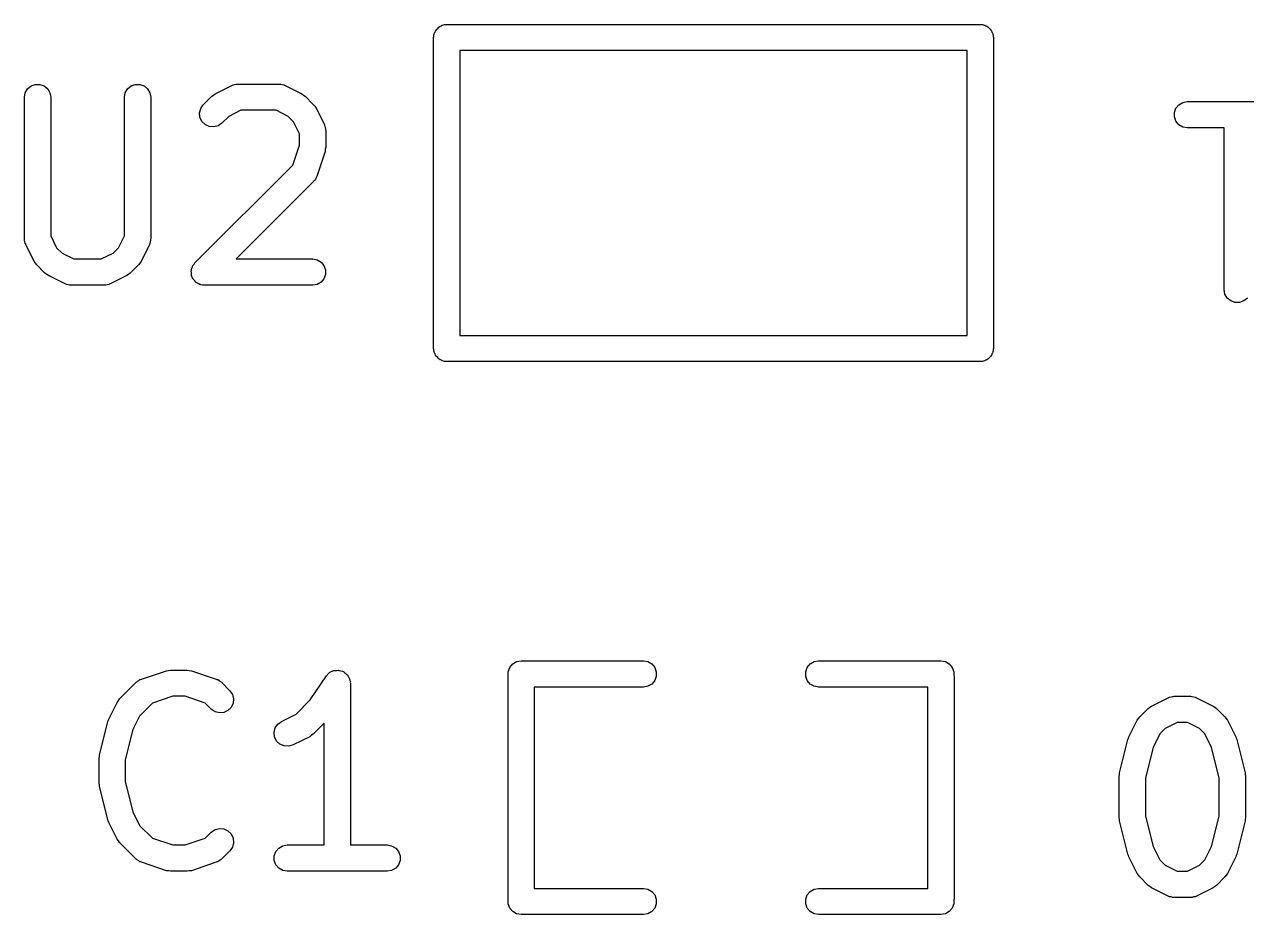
# Model space of a CAD drawing. Extents: x 168 to 187.3, y -122.4 to -95.9.
# Drawn here: x 173.36 to 180.35, y -108.72 to -103.64 of the extents above; entities that cross this region are included whole.
import ezdxf

# ---------------------------------------------------------------- set-up
doc = ezdxf.new("R2010")
doc.units = 0
doc.header["$MEASUREMENT"] = 0
doc.layers.add('BLACK', color=7, linetype='CONTINUOUS')

msp = doc.modelspace()

# ---------------------------------------------------------------- linework, layer by layer
at = {"layer": 'Black'}
for p, q in [((175.704, -103.692), (175.706, -103.685)), ((175.706, -103.685), (175.709, -103.68)), ((175.709, -103.68), (175.711, -103.673)), ((175.711, -103.673), (175.715, -103.668)), ((175.715, -103.668), (175.719, -103.663)), ((175.719, -103.663), (175.724, -103.659)), ((175.724, -103.659), (175.728, -103.654)), ((175.728, -103.654), (175.733, -103.65)), ((175.733, -103.65), (175.738, -103.646)), ((175.738, -103.646), (175.745, -103.644)), ((175.745, -103.644), (175.75, -103.641)), ((175.75, -103.641), (175.757, -103.639)), ((175.757, -103.639), (175.763, -103.637)), ((175.763, -103.637), (175.77, -103.637)), ((175.77, -103.637), (175.776, -103.636)), ((175.776, -103.636), (178.824, -103.636)), ((178.824, -103.636), (178.83, -103.637)), ((178.83, -103.637), (178.837, -103.637)), ((178.837, -103.637), (178.843, -103.639)), ((178.843, -103.639), (178.85, -103.641)), ((178.85, -103.641), (178.855, -103.644)), ((178.855, -103.644), (178.861, -103.646)), ((178.861, -103.646), (178.867, -103.65)), ((178.867, -103.65), (178.872, -103.654)), ((178.872, -103.654), (178.876, -103.659)), ((178.876, -103.659), (178.881, -103.663)), ((178.881, -103.663), (178.885, -103.668)), ((178.885, -103.668), (178.889, -103.673)), ((178.889, -103.673), (178.891, -103.68)), ((178.891, -103.68), (178.894, -103.685)), ((178.894, -103.685), (178.896, -103.692)), ((175.701, -103.711), (175.702, -103.705)), ((175.701, -105.489), (175.701, -103.711)), ((175.702, -103.698), (175.704, -103.692)), ((175.702, -103.705), (175.702, -103.698)), ((178.896, -103.692), (178.898, -103.698)), ((178.898, -103.698), (178.898, -103.705)), ((178.898, -103.705), (178.899, -103.711)), ((178.899, -103.711), (178.899, -105.489)), ((175.851, -103.786), (175.851, -105.414)), ((178.749, -103.786), (175.851, -103.786)), ((178.749, -105.414), (178.749, -103.786)), ((173.363, -104.052), (173.368, -104.027)), ((173.368, -104.027), (173.381, -104.004)), ((173.381, -104.004), (173.401, -103.987)), ((173.401, -103.987), (173.425, -103.979)), ((173.425, -103.979), (173.451, -103.979)), ((173.451, -103.979), (173.476, -103.987)), ((173.476, -103.987), (173.496, -104.004)), ((173.496, -104.004), (173.509, -104.027)), ((173.509, -104.027), (173.513, -104.052)), ((173.935, -104.052), (173.939, -104.027)), ((173.939, -104.027), (173.952, -104.004)), ((173.952, -104.004), (173.972, -103.987)), ((173.972, -103.987), (173.996, -103.979)), ((173.996, -103.979), (174.023, -103.979)), ((174.023, -103.979), (174.047, -103.987)), ((174.047, -103.987), (174.067, -104.004)), ((174.067, -104.004), (174.08, -104.027)), ((174.08, -104.027), (174.085, -104.052)), ((174.443, -104.04), (174.452, -104.033)), ((174.452, -104.033), (174.547, -103.985)), ((174.547, -103.985), (174.552, -103.984)), ((174.552, -103.984), (174.555, -103.982)), ((174.555, -103.982), (174.564, -103.98)), ((174.564, -103.98), (174.572, -103.978)), ((174.572, -103.978), (174.577, -103.978)), ((174.577, -103.978), (174.581, -103.977)), ((174.581, -103.977), (174.819, -103.977)), ((174.819, -103.977), (174.823, -103.978)), ((174.823, -103.978), (174.828, -103.978)), ((174.828, -103.978), (174.836, -103.98)), ((174.836, -103.98), (174.845, -103.982)), ((174.845, -103.982), (174.848, -103.984)), ((174.848, -103.984), (174.853, -103.985)), ((174.853, -103.985), (174.948, -104.033)), ((174.948, -104.033), (174.957, -104.04)), ((173.363, -104.862), (173.363, -104.052)), ((173.513, -104.052), (173.513, -104.844)), ((173.935, -104.844), (173.935, -104.052)), ((174.085, -104.052), (174.085, -104.862)), ((174.37, -104.116), (174.385, -104.095)), ((174.385, -104.095), (174.433, -104.047)), ((174.433, -104.047), (174.443, -104.04)), ((174.957, -104.04), (174.967, -104.047)), ((174.967, -104.047), (175.015, -104.095)), ((175.015, -104.095), (175.022, -104.104)), ((175.022, -104.104), (175.029, -104.114)), ((179.942, -104.115), (179.959, -104.095)), ((179.959, -104.095), (179.981, -104.082)), ((179.981, -104.082), (180.007, -104.077)), ((180.007, -104.077), (180.579, -104.077)), ((174.363, -104.141), (174.37, -104.116)), ((174.366, -104.167), (174.363, -104.141)), ((174.377, -104.191), (174.366, -104.167)), ((174.53, -104.162), (174.491, -104.201)), ((174.599, -104.127), (174.53, -104.162)), ((174.801, -104.127), (174.599, -104.127)), ((174.87, -104.162), (174.801, -104.127)), ((174.9, -104.192), (174.87, -104.162)), ((175.029, -104.114), (175.077, -104.209)), ((179.933, -104.139), (179.942, -104.115)), ((179.933, -104.165), (179.933, -104.139)), ((179.942, -104.19), (179.933, -104.165)), ((174.395, -104.209), (174.377, -104.191)), ((174.419, -104.22), (174.395, -104.209)), ((174.445, -104.222), (174.419, -104.22)), ((174.47, -104.216), (174.445, -104.222)), ((174.491, -104.201), (174.47, -104.216)), ((174.935, -104.261), (174.9, -104.192)), ((175.077, -104.209), (175.078, -104.213)), ((175.078, -104.213), (175.08, -104.217)), ((175.08, -104.217), (175.082, -104.226)), ((175.082, -104.226), (175.084, -104.234)), ((175.084, -104.234), (175.084, -104.239)), ((175.084, -104.239), (175.085, -104.243)), ((175.085, -104.243), (175.085, -104.338)), ((179.959, -104.21), (179.942, -104.19)), ((179.981, -104.223), (179.959, -104.21)), ((180.007, -104.227), (179.981, -104.223)), ((180.218, -104.227), (180.007, -104.227)), ((180.218, -105.152), (180.218, -104.227)), ((174.935, -104.326), (174.935, -104.261)), ((174.896, -104.44), (174.935, -104.326)), ((175.081, -104.362), (175.033, -104.505)), ((175.082, -104.35), (175.081, -104.362)), ((175.085, -104.338), (175.082, -104.35)), ((174.337, -104.999), (174.896, -104.44)), ((175.021, -104.528), (175.017, -104.53)), ((175.025, -104.52), (175.021, -104.528)), ((175.03, -104.513), (175.025, -104.52)), ((175.031, -104.508), (175.03, -104.513)), ((175.033, -104.505), (175.031, -104.508)), ((175.015, -104.534), (174.572, -104.977)), ((175.017, -104.53), (175.015, -104.534)), ((173.364, -104.866), (173.363, -104.862)), ((173.364, -104.87), (173.364, -104.866)), ((173.366, -104.879), (173.364, -104.87)), ((173.513, -104.844), (173.547, -104.913)), ((173.9, -104.913), (173.935, -104.844)), ((174.084, -104.87), (174.082, -104.879)), ((174.085, -104.862), (174.084, -104.866)), ((174.084, -104.866), (174.084, -104.87)), ((173.368, -104.888), (173.366, -104.879)), ((173.37, -104.891), (173.368, -104.888)), ((173.371, -104.895), (173.37, -104.891)), ((173.419, -104.991), (173.371, -104.895)), ((173.547, -104.913), (173.578, -104.943)), ((173.578, -104.943), (173.646, -104.977)), ((173.801, -104.977), (173.87, -104.943)), ((173.87, -104.943), (173.9, -104.913)), ((174.077, -104.895), (174.029, -104.991)), ((174.078, -104.891), (174.077, -104.895)), ((174.08, -104.888), (174.078, -104.891)), ((174.082, -104.879), (174.08, -104.888)), ((173.426, -105), (173.419, -104.991)), ((173.433, -105.01), (173.426, -105)), ((173.48, -105.058), (173.433, -105.01)), ((173.646, -104.977), (173.801, -104.977)), ((174.015, -105.01), (173.967, -105.058)), ((174.022, -105), (174.015, -105.01)), ((174.029, -104.991), (174.022, -105)), ((174.324, -105.018), (174.326, -105.015)), ((174.326, -105.015), (174.332, -105.007)), ((174.332, -105.007), (174.337, -104.999)), ((174.572, -104.977), (175.01, -104.977)), ((175.01, -104.977), (175.035, -104.982)), ((175.035, -104.982), (175.058, -104.995)), ((175.058, -104.995), (175.074, -105.015)), ((175.074, -105.015), (175.083, -105.039)), ((173.49, -105.065), (173.48, -105.058)), ((173.5, -105.072), (173.49, -105.065)), ((173.595, -105.119), (173.5, -105.072)), ((173.948, -105.072), (173.853, -105.119)), ((173.957, -105.065), (173.948, -105.072)), ((173.967, -105.058), (173.957, -105.065)), ((174.316, -105.046), (174.317, -105.043)), ((174.317, -105.056), (174.316, -105.046)), ((174.317, -105.039), (174.32, -105.03)), ((174.317, -105.043), (174.317, -105.039)), ((174.317, -105.065), (174.317, -105.056)), ((174.318, -105.069), (174.317, -105.065)), ((174.318, -105.072), (174.318, -105.069)), ((174.322, -105.081), (174.318, -105.072)), ((174.32, -105.03), (174.323, -105.021)), ((174.326, -105.09), (174.322, -105.081)), ((174.323, -105.021), (174.324, -105.018)), ((175.083, -105.065), (175.074, -105.09)), ((175.083, -105.039), (175.083, -105.065)), ((173.599, -105.121), (173.595, -105.119)), ((173.603, -105.123), (173.599, -105.121)), ((173.612, -105.124), (173.603, -105.123)), ((173.62, -105.127), (173.612, -105.124)), ((173.624, -105.127), (173.62, -105.127)), ((173.629, -105.127), (173.624, -105.127)), ((173.819, -105.127), (173.629, -105.127)), ((173.823, -105.127), (173.819, -105.127)), ((173.828, -105.127), (173.823, -105.127)), ((173.836, -105.124), (173.828, -105.127)), ((173.845, -105.123), (173.836, -105.124)), ((173.848, -105.121), (173.845, -105.123)), ((173.853, -105.119), (173.848, -105.121)), ((174.328, -105.092), (174.326, -105.09)), ((174.329, -105.095), (174.328, -105.092)), ((174.336, -105.102), (174.329, -105.095)), ((174.342, -105.11), (174.336, -105.102)), ((174.345, -105.111), (174.342, -105.11)), ((174.347, -105.114), (174.345, -105.111)), ((174.356, -105.118), (174.347, -105.114)), ((174.365, -105.123), (174.356, -105.118)), ((174.368, -105.123), (174.365, -105.123)), ((174.371, -105.125), (174.368, -105.123)), ((174.381, -105.126), (174.371, -105.125)), ((174.39, -105.127), (174.381, -105.126)), ((175.01, -105.127), (174.39, -105.127)), ((175.035, -105.123), (175.01, -105.127)), ((175.058, -105.11), (175.035, -105.123)), ((175.074, -105.09), (175.058, -105.11)), ((180.222, -105.178), (180.218, -105.152)), ((180.235, -105.201), (180.222, -105.178)), ((180.255, -105.217), (180.235, -105.201)), ((180.28, -105.226), (180.255, -105.217)), ((180.306, -105.226), (180.28, -105.226)), ((180.33, -105.217), (180.306, -105.226)), ((180.35, -105.201), (180.33, -105.217)), ((175.851, -105.414), (178.749, -105.414)), ((175.702, -105.495), (175.701, -105.489)), ((175.702, -105.502), (175.702, -105.495)), ((175.704, -105.508), (175.702, -105.502)), ((178.898, -105.502), (178.896, -105.508)), ((178.899, -105.489), (178.898, -105.495)), ((178.898, -105.495), (178.898, -105.502)), ((175.706, -105.515), (175.704, -105.508)), ((175.709, -105.52), (175.706, -105.515)), ((175.711, -105.526), (175.709, -105.52)), ((175.715, -105.532), (175.711, -105.526)), ((175.719, -105.537), (175.715, -105.532)), ((175.724, -105.541), (175.719, -105.537)), ((175.728, -105.546), (175.724, -105.541)), ((175.733, -105.55), (175.728, -105.546)), ((175.738, -105.554), (175.733, -105.55)), ((175.745, -105.556), (175.738, -105.554)), ((175.75, -105.559), (175.745, -105.556)), ((175.757, -105.561), (175.75, -105.559)), ((175.763, -105.563), (175.757, -105.561)), ((175.77, -105.563), (175.763, -105.563)), ((175.776, -105.564), (175.77, -105.563)), ((178.824, -105.564), (175.776, -105.564)), ((178.83, -105.563), (178.824, -105.564)), ((178.837, -105.563), (178.83, -105.563)), ((178.843, -105.561), (178.837, -105.563)), ((178.85, -105.559), (178.843, -105.561)), ((178.855, -105.556), (178.85, -105.559)), ((178.861, -105.554), (178.855, -105.556)), ((178.867, -105.55), (178.861, -105.554)), ((178.872, -105.546), (178.867, -105.55)), ((178.876, -105.541), (178.872, -105.546)), ((178.881, -105.537), (178.876, -105.541)), ((178.885, -105.532), (178.881, -105.537)), ((178.889, -105.526), (178.885, -105.532)), ((178.891, -105.52), (178.889, -105.526)), ((178.894, -105.515), (178.891, -105.52)), ((178.896, -105.508), (178.894, -105.515)), ((176.127, -107.337), (176.136, -107.312)), ((176.136, -107.312), (176.153, -107.292)), ((176.153, -107.292), (176.175, -107.279)), ((176.175, -107.279), (176.201, -107.275)), ((176.201, -107.275), (176.9, -107.275)), ((176.9, -107.275), (176.925, -107.279)), ((176.925, -107.279), (176.948, -107.292)), ((176.948, -107.292), (176.965, -107.312)), ((176.965, -107.312), (176.973, -107.337)), ((177.827, -107.337), (177.835, -107.312)), ((177.835, -107.312), (177.852, -107.292)), ((177.852, -107.292), (177.875, -107.279)), ((177.875, -107.279), (177.9, -107.275)), ((177.9, -107.275), (178.599, -107.275)), ((178.599, -107.275), (178.625, -107.279)), ((178.625, -107.279), (178.647, -107.292)), ((178.647, -107.292), (178.664, -107.312)), ((178.664, -107.312), (178.673, -107.337)), ((174.008, -107.391), (174.016, -107.387)), ((174.016, -107.387), (174.023, -107.382)), ((174.023, -107.382), (174.027, -107.381)), ((174.027, -107.381), (174.031, -107.379)), ((174.031, -107.379), (174.174, -107.331)), ((174.174, -107.331), (174.186, -107.329)), ((174.186, -107.329), (174.198, -107.327)), ((174.198, -107.327), (174.293, -107.327)), ((174.293, -107.327), (174.305, -107.329)), ((174.305, -107.329), (174.317, -107.331)), ((174.317, -107.331), (174.459, -107.379)), ((174.459, -107.379), (174.463, -107.381)), ((174.463, -107.381), (174.467, -107.382)), ((174.467, -107.382), (174.475, -107.387)), ((174.475, -107.387), (174.482, -107.391)), ((174.996, -107.497), (175.088, -107.361)), ((175.088, -107.361), (175.09, -107.358)), ((175.09, -107.358), (175.093, -107.354)), ((175.093, -107.354), (175.099, -107.348)), ((175.099, -107.348), (175.106, -107.342)), ((175.106, -107.342), (175.109, -107.34)), ((175.109, -107.34), (175.112, -107.337)), ((175.112, -107.337), (175.121, -107.334)), ((175.121, -107.334), (175.129, -107.33)), ((175.129, -107.33), (175.133, -107.33)), ((175.133, -107.33), (175.137, -107.329)), ((175.137, -107.329), (175.146, -107.329)), ((175.146, -107.329), (175.155, -107.328)), ((175.155, -107.328), (175.159, -107.329)), ((175.159, -107.329), (175.163, -107.329)), ((175.163, -107.329), (175.171, -107.332)), ((175.171, -107.332), (175.18, -107.334)), ((175.18, -107.334), (175.184, -107.336)), ((175.184, -107.336), (175.188, -107.337)), ((175.188, -107.337), (175.194, -107.343)), ((175.194, -107.343), (175.202, -107.348)), ((175.202, -107.348), (175.204, -107.352)), ((175.204, -107.352), (175.207, -107.354)), ((175.207, -107.354), (175.212, -107.362)), ((175.212, -107.362), (175.217, -107.369)), ((175.217, -107.369), (175.218, -107.373)), ((175.218, -107.373), (175.22, -107.377)), ((175.22, -107.377), (175.222, -107.386)), ((175.222, -107.386), (175.225, -107.394)), ((176.126, -107.365), (176.127, -107.359)), ((176.126, -108.635), (176.126, -107.365)), ((176.127, -107.359), (176.127, -107.337)), ((176.965, -107.387), (176.948, -107.407)), ((176.973, -107.363), (176.965, -107.387)), ((176.973, -107.337), (176.973, -107.363)), ((177.827, -107.363), (177.827, -107.337)), ((177.835, -107.387), (177.827, -107.363)), ((177.852, -107.407), (177.835, -107.387)), ((178.673, -107.337), (178.673, -107.359)), ((178.673, -107.359), (178.674, -107.365)), ((178.674, -107.365), (178.674, -108.635)), ((173.906, -107.492), (174.002, -107.397)), ((174.002, -107.397), (174.005, -107.394)), ((174.005, -107.394), (174.008, -107.391)), ((174.482, -107.391), (174.485, -107.394)), ((174.485, -107.394), (174.489, -107.397)), ((174.489, -107.397), (174.536, -107.445)), ((174.536, -107.445), (174.551, -107.466)), ((175.225, -107.394), (175.224, -107.398)), ((175.224, -107.398), (175.225, -107.402)), ((175.225, -107.402), (175.225, -108.327)), ((176.9, -107.425), (176.276, -107.425)), ((176.276, -107.425), (176.276, -108.575)), ((176.925, -107.42), (176.9, -107.425)), ((176.948, -107.407), (176.925, -107.42)), ((177.875, -107.42), (177.852, -107.407)), ((177.9, -107.425), (177.875, -107.42)), ((178.524, -107.425), (177.9, -107.425)), ((178.524, -108.575), (178.524, -107.425)), ((173.845, -107.607), (173.892, -107.512)), ((173.892, -107.512), (173.9, -107.502)), ((173.9, -107.502), (173.906, -107.492)), ((174.095, -107.516), (174.021, -107.59)), ((174.21, -107.477), (174.095, -107.516)), ((174.281, -107.477), (174.21, -107.477)), ((174.395, -107.516), (174.281, -107.477)), ((174.43, -107.551), (174.395, -107.516)), ((174.556, -107.517), (174.545, -107.541)), ((174.551, -107.466), (174.558, -107.491)), ((174.558, -107.491), (174.556, -107.517)), ((174.915, -107.579), (174.996, -107.497)), ((179.802, -107.533), (179.897, -107.485)), ((179.897, -107.485), (179.902, -107.484)), ((179.902, -107.484), (179.905, -107.482)), ((179.905, -107.482), (179.914, -107.48)), ((179.914, -107.48), (179.922, -107.478)), ((179.922, -107.478), (179.927, -107.478)), ((179.927, -107.478), (179.931, -107.477)), ((179.931, -107.477), (180.026, -107.477)), ((180.026, -107.477), (180.03, -107.478)), ((180.03, -107.478), (180.035, -107.478)), ((180.035, -107.478), (180.043, -107.48)), ((180.043, -107.48), (180.052, -107.482)), ((180.052, -107.482), (180.056, -107.484)), ((180.056, -107.484), (180.06, -107.485)), ((180.06, -107.485), (180.155, -107.533)), ((174.021, -107.59), (173.983, -107.667)), ((174.452, -107.566), (174.43, -107.551)), ((174.477, -107.572), (174.452, -107.566)), ((174.503, -107.57), (174.477, -107.572)), ((174.526, -107.559), (174.503, -107.57)), ((174.545, -107.541), (174.526, -107.559)), ((174.831, -107.621), (174.915, -107.579)), ((179.728, -107.604), (179.735, -107.595)), ((179.735, -107.595), (179.783, -107.547)), ((179.783, -107.547), (179.793, -107.54)), ((179.793, -107.54), (179.802, -107.533)), ((180.155, -107.533), (180.165, -107.54)), ((180.165, -107.54), (180.174, -107.547)), ((180.174, -107.547), (180.222, -107.595)), ((180.222, -107.595), (180.229, -107.604)), ((173.792, -107.813), (173.839, -107.622)), ((173.839, -107.622), (173.842, -107.615)), ((173.842, -107.615), (173.845, -107.607)), ((173.983, -107.667), (173.939, -107.84)), ((174.789, -107.684), (174.795, -107.658)), ((174.795, -107.658), (174.81, -107.637)), ((174.81, -107.637), (174.831, -107.621)), ((175.075, -107.631), (175.013, -107.694)), ((175.075, -108.327), (175.075, -107.631)), ((179.673, -107.709), (179.721, -107.614)), ((179.721, -107.614), (179.728, -107.604)), ((179.88, -107.662), (179.85, -107.692)), ((179.949, -107.627), (179.88, -107.662)), ((180.008, -107.627), (179.949, -107.627)), ((180.077, -107.662), (180.008, -107.627)), ((180.107, -107.692), (180.077, -107.662)), ((180.229, -107.604), (180.236, -107.614)), ((180.236, -107.614), (180.284, -107.709)), ((174.792, -107.709), (174.789, -107.684)), ((174.804, -107.733), (174.792, -107.709)), ((174.823, -107.751), (174.804, -107.733)), ((174.993, -107.708), (174.898, -107.755)), ((175.003, -107.7), (174.993, -107.708)), ((175.013, -107.694), (175.003, -107.7)), ((179.62, -107.915), (179.668, -107.725)), ((179.668, -107.725), (179.671, -107.717)), ((179.671, -107.717), (179.673, -107.709)), ((179.85, -107.692), (179.811, -107.769)), ((180.146, -107.769), (180.107, -107.692)), ((180.284, -107.709), (180.286, -107.717)), ((180.286, -107.717), (180.289, -107.725)), ((180.289, -107.725), (180.337, -107.915)), ((174.847, -107.761), (174.823, -107.751)), ((174.873, -107.763), (174.847, -107.761)), ((174.898, -107.755), (174.873, -107.763)), ((179.811, -107.769), (179.768, -107.943)), ((180.189, -107.943), (180.146, -107.769)), ((173.789, -107.831), (173.791, -107.822)), ((173.789, -107.974), (173.789, -107.831)), ((173.791, -107.822), (173.792, -107.813)), ((173.939, -107.84), (173.939, -107.965)), ((179.618, -107.933), (179.619, -107.924)), ((179.618, -108.171), (179.618, -107.933)), ((179.619, -107.924), (179.62, -107.915)), ((179.768, -107.943), (179.768, -108.162)), ((180.189, -108.162), (180.189, -107.943)), ((180.337, -107.915), (180.338, -107.924)), ((180.338, -107.924), (180.339, -107.933)), ((180.339, -107.933), (180.339, -108.171)), ((173.791, -107.983), (173.789, -107.974)), ((173.792, -107.992), (173.791, -107.983)), ((173.839, -108.182), (173.792, -107.992)), ((173.939, -107.965), (173.983, -108.138)), ((173.983, -108.138), (174.021, -108.215)), ((173.842, -108.19), (173.839, -108.182)), ((173.845, -108.198), (173.842, -108.19)), ((173.892, -108.293), (173.845, -108.198)), ((174.021, -108.215), (174.095, -108.289)), ((179.619, -108.18), (179.618, -108.171)), ((179.62, -108.19), (179.619, -108.18)), ((179.668, -108.38), (179.62, -108.19)), ((179.768, -108.162), (179.811, -108.336)), ((180.146, -108.336), (180.189, -108.162)), ((180.337, -108.19), (180.289, -108.38)), ((180.338, -108.18), (180.337, -108.19)), ((180.339, -108.171), (180.338, -108.18)), ((173.9, -108.303), (173.892, -108.293)), ((174.095, -108.289), (174.21, -108.327)), ((174.281, -108.327), (174.395, -108.289)), ((174.395, -108.289), (174.43, -108.254)), ((174.43, -108.254), (174.452, -108.239)), ((174.452, -108.239), (174.477, -108.232)), ((174.477, -108.232), (174.503, -108.235)), ((174.503, -108.235), (174.526, -108.246)), ((174.526, -108.246), (174.545, -108.264)), ((174.545, -108.264), (174.556, -108.288)), ((174.556, -108.288), (174.558, -108.314)), ((173.906, -108.313), (173.9, -108.303)), ((174.002, -108.408), (173.906, -108.313)), ((174.21, -108.327), (174.281, -108.327)), ((174.536, -108.36), (174.489, -108.408)), ((174.551, -108.339), (174.536, -108.36)), ((174.558, -108.314), (174.551, -108.339)), ((174.79, -108.389), (174.799, -108.365)), ((174.799, -108.365), (174.816, -108.345)), ((174.816, -108.345), (174.839, -108.332)), ((174.839, -108.332), (174.864, -108.327)), ((174.864, -108.327), (175.075, -108.327)), ((175.225, -108.327), (175.436, -108.327)), ((175.436, -108.327), (175.461, -108.332)), ((175.461, -108.332), (175.484, -108.345)), ((175.484, -108.345), (175.501, -108.365)), ((175.501, -108.365), (175.51, -108.389)), ((179.811, -108.336), (179.85, -108.413)), ((180.107, -108.413), (180.146, -108.336)), ((174.005, -108.41), (174.002, -108.408)), ((174.008, -108.414), (174.005, -108.41)), ((174.016, -108.418), (174.008, -108.414)), ((174.023, -108.423), (174.016, -108.418)), ((174.027, -108.424), (174.023, -108.423)), ((174.031, -108.426), (174.027, -108.424)), ((174.174, -108.474), (174.031, -108.426)), ((174.459, -108.426), (174.317, -108.474)), ((174.463, -108.424), (174.459, -108.426)), ((174.467, -108.423), (174.463, -108.424)), ((174.475, -108.418), (174.467, -108.423)), ((174.482, -108.414), (174.475, -108.418)), ((174.485, -108.41), (174.482, -108.414)), ((174.489, -108.408), (174.485, -108.41)), ((174.79, -108.415), (174.79, -108.389)), ((174.799, -108.44), (174.79, -108.415)), ((175.51, -108.415), (175.501, -108.44)), ((175.51, -108.389), (175.51, -108.415)), ((179.671, -108.388), (179.668, -108.38)), ((179.673, -108.395), (179.671, -108.388)), ((179.721, -108.491), (179.673, -108.395)), ((179.85, -108.413), (179.88, -108.443)), ((180.077, -108.443), (180.107, -108.413)), ((180.284, -108.395), (180.236, -108.491)), ((180.286, -108.388), (180.284, -108.395)), ((180.289, -108.38), (180.286, -108.388)), ((174.186, -108.475), (174.174, -108.474)), ((174.198, -108.477), (174.186, -108.475)), ((174.293, -108.477), (174.198, -108.477)), ((174.305, -108.475), (174.293, -108.477)), ((174.317, -108.474), (174.305, -108.475)), ((174.816, -108.46), (174.799, -108.44)), ((174.839, -108.473), (174.816, -108.46)), ((174.864, -108.477), (174.839, -108.473)), ((175.436, -108.477), (174.864, -108.477)), ((175.461, -108.473), (175.436, -108.477)), ((175.484, -108.46), (175.461, -108.473)), ((175.501, -108.44), (175.484, -108.46)), ((179.728, -108.5), (179.721, -108.491)), ((179.735, -108.51), (179.728, -108.5)), ((179.88, -108.443), (179.949, -108.477)), ((179.949, -108.477), (180.008, -108.477)), ((180.008, -108.477), (180.077, -108.443)), ((180.229, -108.5), (180.222, -108.51)), ((180.236, -108.491), (180.229, -108.5)), ((176.276, -108.575), (176.9, -108.575)), ((176.9, -108.575), (176.925, -108.58)), ((177.875, -108.58), (177.9, -108.575)), ((177.9, -108.575), (178.524, -108.575)), ((179.783, -108.558), (179.735, -108.51)), ((179.793, -108.565), (179.783, -108.558)), ((179.802, -108.572), (179.793, -108.565)), ((179.897, -108.619), (179.802, -108.572)), ((180.155, -108.572), (180.06, -108.619)), ((180.165, -108.565), (180.155, -108.572)), ((180.174, -108.558), (180.165, -108.565)), ((180.222, -108.51), (180.174, -108.558)), ((176.127, -108.641), (176.126, -108.635)), ((176.127, -108.663), (176.127, -108.641)), ((176.925, -108.58), (176.948, -108.593)), ((176.948, -108.593), (176.965, -108.613)), ((176.965, -108.613), (176.973, -108.637)), ((176.973, -108.637), (176.973, -108.663)), ((177.827, -108.637), (177.835, -108.613)), ((177.827, -108.663), (177.827, -108.637)), ((177.835, -108.613), (177.852, -108.593)), ((177.852, -108.593), (177.875, -108.58)), ((178.674, -108.635), (178.673, -108.641)), ((178.673, -108.641), (178.673, -108.663)), ((179.902, -108.621), (179.897, -108.619)), ((179.905, -108.623), (179.902, -108.621)), ((179.914, -108.624), (179.905, -108.623)), ((179.922, -108.627), (179.914, -108.624)), ((179.927, -108.627), (179.922, -108.627)), ((179.931, -108.627), (179.927, -108.627)), ((180.026, -108.627), (179.931, -108.627)), ((180.03, -108.627), (180.026, -108.627)), ((180.035, -108.627), (180.03, -108.627)), ((180.043, -108.624), (180.035, -108.627)), ((180.052, -108.623), (180.043, -108.624)), ((180.056, -108.621), (180.052, -108.623)), ((180.06, -108.619), (180.056, -108.621)), ((176.136, -108.688), (176.127, -108.663)), ((176.153, -108.708), (176.136, -108.688)), ((176.175, -108.721), (176.153, -108.708)), ((176.948, -108.708), (176.925, -108.721)), ((176.965, -108.688), (176.948, -108.708)), ((176.973, -108.663), (176.965, -108.688)), ((177.835, -108.688), (177.827, -108.663)), ((177.852, -108.708), (177.835, -108.688)), ((177.875, -108.721), (177.852, -108.708)), ((178.647, -108.708), (178.625, -108.721)), ((178.664, -108.688), (178.647, -108.708)), ((178.673, -108.663), (178.664, -108.688)), ((176.201, -108.725), (176.175, -108.721)), ((176.9, -108.725), (176.201, -108.725)), ((176.925, -108.721), (176.9, -108.725)), ((177.9, -108.725), (177.875, -108.721)), ((178.599, -108.725), (177.9, -108.725)), ((178.625, -108.721), (178.599, -108.725))]:
    msp.add_line(p, q, dxfattribs=at)

doc.saveas('drawing.dxf')
